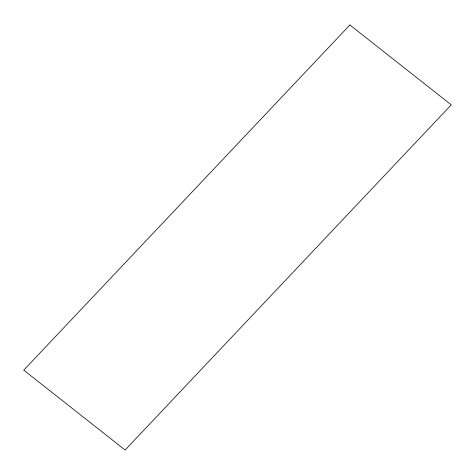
<?xml version="1.0" encoding="UTF-8"?>
<svg xmlns="http://www.w3.org/2000/svg" width="475" height="475" viewBox="0 0 475 475"><rect width="100%" height="100%" fill="white"/><g stroke="black" fill="none" stroke-linecap="round" stroke-linejoin="round"><path stroke-width="0.71" d="M349.891 24.979L23.75 370.15L125.109 450.021L451.25 104.85L349.891 24.979"/></g></svg>
